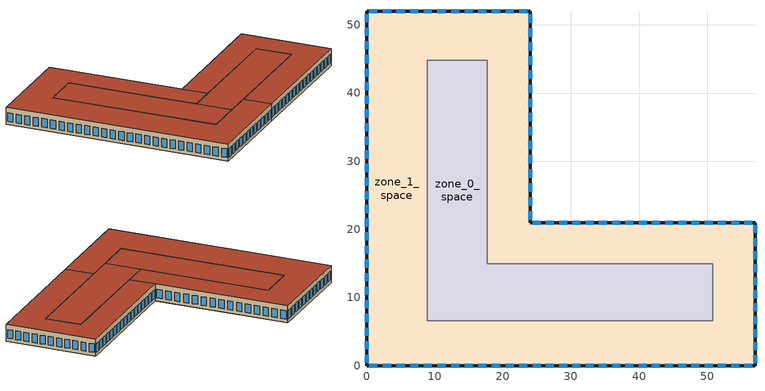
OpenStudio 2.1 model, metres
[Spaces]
zone_0_space
 floor ground (Interior Floor): 17.74,6.63 8.89,6.63 8.89,44.83 17.74,44.83 z0; 50.81,6.63 17.74,6.63 17.74,14.92 50.81,14.92 z0
 wall to zone_1_space (Interior Wall): 8.89,44.83 8.89,6.63 17.74,6.63 50.81,6.63 50.81,14.92 17.74,14.92 17.74,44.83 8.89,44.83 z0:4
 roof outside (Exterior Roof): 8.89,44.83 8.89,6.63 17.74,6.63 17.74,44.83 z4; 17.74,14.92 17.74,6.63 50.81,6.63 50.81,14.92 z4
zone_1_space
 floor ground (Interior Floor): 57,0 24,0 24,6.63 50.81,6.63 50.81,14.92 24,14.92 24,21 57,21 z0; 24,14.92 17.74,14.92 17.74,44.83 8.89,44.83 8.89,6.63 24,6.63 24,0 0,0 0,52 24,52 z0
 wall outside (Exterior Wall): 24,0 57,0 57,21 24,21 24,52 0,52 0,0 24,0 z0:4
 window (Exterior Window): 24.39,0 25.55,0 / 26.33,0 27.49,0 / 28.27,0 29.44,0 / 30.21,0 31.38,0 / 32.15,0 33.32,0 / 34.09,0 35.26,0 / 36.04,0 37.2,0 / 37.98,0 39.14,0 / 39.92,0 41.08,0 / 41.86,0 43.02,0 / 43.8,0 44.96,0 / 45.74,0 46.91,0 / 47.68,0 48.85,0 / 49.62,0 50.79,0 / 51.56,0 52.73,0 / 53.51,0 54.67,0 / 55.45,0 56.61,0 / 57,0.38 57,1.53 / 57,2.29 57,3.44 / 57,4.2 57,5.35 / 57,6.11 57,7.25 / 57,8.02 57,9.16 / 57,9.93 57,11.07 / 57,11.84 57,12.98 / 57,13.75 57,14.89 / 57,15.65 57,16.8 / 57,17.56 57,18.71 / 57,19.47 57,20.62 / 56.61,21 55.45,21 / 54.67,21 53.51,21 / 52.73,21 51.56,21 / 50.79,21 49.62,21 / 48.85,21 47.68,21 / 46.91,21 45.74,21 / 44.96,21 43.8,21 / 43.02,21 41.86,21 / 41.08,21 39.92,21 / 39.14,21 37.98,21 / 37.2,21 36.04,21 / 35.26,21 34.09,21 / 33.32,21 32.15,21 / 31.38,21 30.21,21 / 29.44,21 28.27,21 / 27.49,21 26.33,21 / 25.55,21 24.39,21 / 22.4,0 23.6,0 / 20.4,0 21.6,0 / 18.4,0 19.6,0 / 16.4,0 17.6,0 / 14.4,0 15.6,0 / 12.4,0 13.6,0 / 10.4,0 11.6,0 / 8.4,0 9.6,0 / 6.4,0 7.6,0 / 4.4,0 5.6,0 / 2.4,0 3.6,0 / 0.4,0 1.6,0 / 23.6,52 22.4,52 / 21.6,52 20.4,52 / 19.6,52 18.4,52 / 17.6,52 16.4,52 / 15.6,52 14.4,52 / 13.6,52 12.4,52 / 11.6,52 10.4,52 / 9.6,52 8.4,52 / 7.6,52 6.4,52 / 5.6,52 4.4,52 / 3.6,52 2.4,52 / 1.6,52 0.4,52 / 0,51.6 0,50.4 / 0,49.6 0,48.4 / 0,47.6 0,46.4 / 0,45.6 0,44.4 / 0,43.6 0,42.4 / 0,41.6 0,40.4 / 0,39.6 0,38.4 / 0,37.6 0,36.4 / 0,35.6 0,34.4 / 0,33.6 0,32.4 / 0,31.6 0,30.4 / 0,29.6 0,28.4 / 0,27.6 0,26.4 / 0,25.6 0,24.4 / 0,23.6 0,22.4 / 0,21.6 0,20.4 / 0,19.6 0,18.4 / 0,17.6 0,16.4 / 0,15.6 0,14.4 / 0,13.6 0,12.4 / 0,11.6 0,10.4 / 0,9.6 0,8.4 / 0,7.6 0,6.4 / 0,5.6 0,4.4 / 0,3.6 0,2.4 / 0,1.6 0,0.4 / 24,50.35 24,51.59 / 24,48.28 24,49.52 / 24,46.21 24,47.45 / 24,44.15 24,45.39 / 24,42.08 24,43.32 / 24,40.01 24,41.25 / 24,37.95 24,39.19 / 24,35.88 24,37.12 / 24,33.81 24,35.05 / 24,31.75 24,32.99 / 24,29.68 24,30.92 / 24,27.61 24,28.85 / 24,25.55 24,26.79 / 24,23.48 24,24.72 / 24,21.41 24,22.65 z0.8:2.8
 roof outside (Exterior Roof): 24,21 24,14.92 50.81,14.92 50.81,6.63 24,6.63 24,0 57,0 57,21 z4; 0,52 0,0 24,0 24,6.63 8.89,6.63 8.89,44.83 17.74,44.83 17.74,14.92 24,14.92 24,52 z4
[Building]
Building 1: North Axis {deg}=0
[Site]
Chicago Ohare Intl Ap	USA: Latitude {deg}=41.98; Longitude {deg}=-87.92; Time Zone {hr}=-6; Elevation {m}=201; Terrain=City
[SizingPeriod:DesignDay] Barometric Pressure {Pa}=99188; Rain Indicator=0; Snow Indicator=0; Day of Month=21; Daylight Saving Time Indicator=0; Dry-Bulb Temperature Range Modifier Type=DefaultMultipliers; Solar Model Indicator=ASHRAEClearSky
Name | Maximum Dry-Bulb Temperature {C} | Daily Dry-Bulb Temperature Range {deltaC} | Humidity Indicating Conditions at Maximum Dry-Bulb | Wind Speed {m/s} | Wind Direction {deg} | Sky Clearness | Month | Day Type | Humidity Indicating Type
Ann Clg .4% Condns DP=>MDB | 32.8 | 10.6 | 23.3 | 6.2 | 191 | 1.2 | 7 | SummerDesignDay | Dewpoint
Ann Htg Wind 99.6% Condns WS=>MCDB | -2.2 | 0 | -2.2 | 12.4 | 241 | 0 | 1 | WinterDesignDay | Wetbulb
Ann Htg 99.6% Condns DB | -20 | 0 | -20 | 5.2 | 241 | 0 | 1 | WinterDesignDay | Wetbulb
Ann Clg .4% Condns Enth=>MDB | 31.7 | 10.6 | 78779 | 6.2 | 191 | 1.2 | 7 | SummerDesignDay | Enthalpy
Ann Hum_n 99.6% Condns DP=>MCDB | -17.8 | 0 | -26.7 | 5.2 | 241 | 0 | 1 | WinterDesignDay | Dewpoint
Ann Clg .4% Condns WB=>MDB | 31.7 | 10.6 | 25.54 | 6.2 | 191 | 1.2 | 7 | SummerDesignDay | Wetbulb
Ann Clg .4% Condns DB=>MWB | 32.2 | 10.6 | 25.441 | 6.2 | 191 | 1.2 | 7 | SummerDesignDay | Wetbulb
[Material] Thermal Absorptance=0.9
Name | Roughness | Thickness {m} | Conductivity {W/m-K} | Density {kg/m3} | Specific Heat {J/kg-K} | Solar Absorptance | Visible Absorptance
F16 Acoustic tile | MediumSmooth | 0.0191 | 0.06 | 368 | 590 | 0.3 | 0.3
M11 100mm lightweight concrete | MediumRough | 0.1016 | 0.53 | 1280 | 840 | 0.5 | 0.5
G01a 19mm gypsum board | MediumSmooth | 0.019 | 0.16 | 800 | 1090 | 0.4 | 0.4
M01 100mm brick | MediumRough | 0.1016 | 0.89 | 1920 | 790 | 0.7 | 0.7
M15 200mm heavyweight concrete | MediumRough | 0.2032 | 1.95 | 2240 | 900 | 0.7 | 0.7
I02 50mm insulation board | MediumRough | 0.0508 | 0.03 | 43 | 1210 | 0.7 | 0.7
[Material:AirGap]
Name | Thermal Resistance {m2-K/W}
Material Air Gap 1 | 0.18
Material Air Gap 2 | 0.15
[Construction]
Interior Floor: F16 Acoustic tile, Material Air Gap 1, M11 100mm lightweight concrete
Exterior Roof: M11 100mm lightweight concrete, Material Air Gap 1, F16 Acoustic tile
Interior Wall: G01a 19mm gypsum board, Material Air Gap 2, G01a 19mm gypsum board
Exterior Wall: M01 100mm brick, M15 200mm heavyweight concrete, I02 50mm insulation board, Material Air Gap 2, G01a 19mm gypsum board
Exterior Window: Clear 3mm, Air 13mm, Clear 3mm
[WindowMaterial:Glazing]
Clear 3mm: Optical Data Type=SpectralAverage; Thickness {m}=0.003; Solar Transmittance at Normal Incidence=0.837; Front Side Solar Reflectance at Normal Incidence=0.075; Back Side Solar Reflectance at Normal Incidence=0; Visible Transmittance at Normal Incidence=0.898; Front Side Visible Reflectance at Normal Incidence=0.081; Back Side Visible Reflectance at Normal Incidence=0; Infrared Transmittance at Normal Incidence=0; Front Side Infrared Hemispherical Emissivity=0.84; Back Side Infrared Hemispherical Emissivity=0.84; Conductivity {W/m-K}=0.9; Dirt Correction Factor for Solar and Visible Transmittance=1
[WindowMaterial:Gas]
Air 13mm: Gas Type=Air; Thickness {m}=0.0127
[BuildingStory] Nominal Z Coordinate {m}=0
Building Story 1; Building Story 2
[Space] Building Story=Building Story 2
Name | Space Type | Default Schedule Set | Thermal Zone | Design Specification Outdoor Air Object
zone_0_space | Office:Corridor | zone_0_DefaultScheduleSet | zone_0 | zone_0_DSOA
zone_1_space | Office:OpenOffice | zone_1_DefaultScheduleSet | zone_1 | zone_1_DSOA
[SpaceType]
Office:Corridor; Office:OpenOffice
[DefaultScheduleSet] Hours of Operation Schedule=Medium Office Bldg Occ; People Activity Level Schedule=Medium Office Activity; Lighting Schedule=Office Bldg Light; Electric Equipment Schedule=Medium Office Bldg Equip; Infiltration Schedule=Medium Office Infil Quarter On
zone_0_DefaultScheduleSet; zone_1_DefaultScheduleSet
[SpaceInfiltration:DesignFlowRate] Schedule=Medium Office Infil Quarter On; Design Flow Rate Calculation Method=Flow/Area; Flow per Space Floor Area {m3/s-m2}=0.000226568
Name | Space or SpaceType
Space Infiltration Design Flow Rate 1 | zone_0_space
Space Infiltration Design Flow Rate 2 | zone_1_space
[People:Definition] Number of People Calculation Method=People/Area; Fraction Radiant=0.3
Name | People per Space Floor Area {person/m2}
zone_0_PeopleDefinition | 0.010764
zone_1_PeopleDefinition | 0.0565108
[People] Number of People Schedule=Medium Office Bldg Occ; Activity Level Schedule=Medium Office Activity
Name | People Definition | Space or SpaceType
zone_0_PeopleObject | zone_0_PeopleDefinition | zone_0_space
zone_1_PeopleObject | zone_1_PeopleDefinition | zone_1_space
[Lights:Definition] Design Level Calculation Method=Watts/Area
Name | Watts per Space Floor Area {W/m2}
zone_0_LightsDefinition | 5.38198
zone_1_LightsDefinition | 11.8404
[Lights] Schedule=Office Bldg Light
Name | Lights Definition | Space or SpaceType
zone_0_LightsObject | zone_0_LightsDefinition | zone_0_space
zone_1_LightsObject | zone_1_LightsDefinition | zone_1_space
[ElectricEquipment:Definition] Design Level Calculation Method=Watts/Area
Name | Watts per Space Floor Area {W/m2}
zone_0_ElectricEquipmentDefinition | 1.72223
zone_1_ElectricEquipmentDefinition | 7.64241
[ElectricEquipment] Schedule=Medium Office Bldg Equip
Name | Electric Equipment Definition | Space or SpaceType
zone_0_ElectricEquipmentObject | zone_0_ElectricEquipmentDefinition | zone_0_space
zone_1_ElectricEquipmentObject | zone_1_ElectricEquipmentDefinition | zone_1_space
[DesignSpecification:OutdoorAir] Outdoor Air Method=Sum; Outdoor Air Flow per Floor Area {m3/s-m2}=0.000304801
Name | Outdoor Air Flow per Person {m3/s-person}
zone_0_DSOA | 0
zone_1_DSOA | 0.0023595
[ThermalZone] Use Ideal Air Loads=No
Name | Thermostat
zone_0 | dualSetPtThermostatzone_0
zone_1 | dualSetPtThermostatzone_1
[Sizing:Zone] Zone Cooling Design Supply Air Temperature Input Method=SupplyAirTemperature; Zone Cooling Design Supply Air Temperature {C}=14; Zone Cooling Design Supply Air Temperature Difference {deltaC}=11.11; Zone Heating Design Supply Air Temperature Input Method=SupplyAirTemperature; Zone Heating Design Supply Air Temperature {C}=40; Zone Heating Design Supply Air Temperature Difference {deltaC}=11.11; Zone Cooling Design Supply Air Humidity Ratio {kg-H2O/kg-air}=0.0085; Zone Heating Design Supply Air Humidity Ratio {kg-H2O/kg-air}=0.008; Cooling Design Air Flow Method=DesignDay; Heating Design Air Flow Method=DesignDay; Account for Dedicated Outdoor Air System=No; Dedicated Outdoor Air System Control Strategy=NeutralSupplyAir; Dedicated Outdoor Air Low Setpoint Temperature for Design {C}=autosize; Dedicated Outdoor Air High Setpoint Temperature for Design {C}=autosize
zone_0; zone_1
[Zone equipment]
zone_0: Zone HVAC Ideal Loads Air System 1
zone_1: Zone HVAC Ideal Loads Air System 2
[ThermostatSetpoint:DualSetpoint] Heating Setpoint Temperature Schedule=Medium Office HtgSetp; Cooling Setpoint Temperature Schedule=Medium Office ClgSetp
dualSetPtThermostatzone_0; dualSetPtThermostatzone_1
[ZoneHVAC:IdealLoadsAirSystem] Cooling Limit=LimitFlowRate; Maximum Cooling Air Flow Rate {m3/s}=autosize; Dehumidification Control Type=None; Humidification Control Type=None; Outdoor Air Economizer Type=DifferentialDryBulb
Zone HVAC Ideal Loads Air System 1; Zone HVAC Ideal Loads Air System 2
[Schedule:Year]
Medium Office Infil Quarter On: 1, 3, Schedule:Week:Daily {10ec3e5a-5294-46cc-8ada-f12e209007b8}, 12, 31, Schedule:Week:Daily {20898e88-71dc-48a1-8bf4-30a1d78b98f6}
Office Bldg Light: 1, 3, Schedule:Week:Daily {77782ce5-1a70-49a7-b72d-db0988271982}, 12, 31, Schedule:Week:Daily {1558189b-593c-4115-b061-465417357844}
Medium Office Bldg Equip: 1, 3, Schedule:Week:Daily {6e8d415d-8fa0-48d6-ac4d-d47d8b98405b}, 12, 31, Schedule:Week:Daily {2f904850-a863-4ee8-bc0d-29bfee0f8749}
Medium Office Bldg Occ: 1, 3, Schedule:Week:Daily {cc8d6e51-368d-451a-9b6a-4139d773ba0e}, 12, 31, Schedule:Week:Daily {ff233f80-dcaf-4b18-966b-1bf7394c094d}
Medium Office Activity: 12, 31, Schedule:Week:Daily {28c29561-b365-4a14-8672-9021b01eb02f}
Medium Office HtgSetp: 1, 3, Schedule:Week:Daily {ecb93216-4e3a-48b3-b436-2bda810a97af}, 12, 31, Schedule:Week:Daily {7658c4fb-bb29-427e-bf3f-5def4335bcf1}
Medium Office ClgSetp: 1, 3, Schedule:Week:Daily {8e0b014c-04b7-4e6c-a258-14b421fd36f8}, 12, 31, Schedule:Week:Daily {edd3bcc3-8268-4813-9843-1db4b5a04d2a}
[Schedule:Week]
Schedule:Week:Daily {10ec3e5a-5294-46cc-8ada-f12e209007b8}: Medium Office Infil Quarter On Default Schedule, Medium Office Infil Quarter On Default Schedule, Medium Office Infil Quarter On Default Schedule, Medium Office Infil Quarter On Default Schedule, Medium Office Infil Quarter On Default Schedule, Medium Office Infil Quarter On Default Schedule, Medium Office Infil Quarter On Rule 2 Day Schedule, Medium Office Infil Quarter On Default Schedule, Medium Office Infil Quarter On Summer Design Day, Medium Office Infil Quarter On Winter Design Day, Medium Office Infil Quarter On Default Schedule, Medium Office Infil Quarter On Default Schedule
Schedule:Week:Daily {20898e88-71dc-48a1-8bf4-30a1d78b98f6}: Medium Office Infil Quarter On Rule 1 Day Schedule, Medium Office Infil Quarter On Default Schedule, Medium Office Infil Quarter On Default Schedule, Medium Office Infil Quarter On Default Schedule, Medium Office Infil Quarter On Default Schedule, Medium Office Infil Quarter On Default Schedule, Medium Office Infil Quarter On Rule 2 Day Schedule, Medium Office Infil Quarter On Default Schedule, Medium Office Infil Quarter On Summer Design Day, Medium Office Infil Quarter On Winter Design Day, Medium Office Infil Quarter On Default Schedule, Medium Office Infil Quarter On Default Schedule
Schedule:Week:Daily {77782ce5-1a70-49a7-b72d-db0988271982}: Office Bldg Light Default Schedule, Office Bldg Light Default Schedule, Office Bldg Light Default Schedule, Office Bldg Light Default Schedule, Office Bldg Light Default Schedule, Office Bldg Light Default Schedule, Office Bldg Light Rule 2 Day Schedule, Office Bldg Light Default Schedule, Office Bldg Light Summer Design Day, Office Bldg Light Winter Design Day, Office Bldg Light Default Schedule, Office Bldg Light Default Schedule
Schedule:Week:Daily {1558189b-593c-4115-b061-465417357844}: Office Bldg Light Rule 1 Day Schedule, Office Bldg Light Default Schedule, Office Bldg Light Default Schedule, Office Bldg Light Default Schedule, Office Bldg Light Default Schedule, Office Bldg Light Default Schedule, Office Bldg Light Rule 2 Day Schedule, Office Bldg Light Default Schedule, Office Bldg Light Summer Design Day, Office Bldg Light Winter Design Day, Office Bldg Light Default Schedule, Office Bldg Light Default Schedule
Schedule:Week:Daily {6e8d415d-8fa0-48d6-ac4d-d47d8b98405b}: Medium Office Bldg Equip Default Schedule, Medium Office Bldg Equip Default Schedule, Medium Office Bldg Equip Default Schedule, Medium Office Bldg Equip Default Schedule, Medium Office Bldg Equip Default Schedule, Medium Office Bldg Equip Default Schedule, Medium Office Bldg Equip Rule 2 Day Schedule, Medium Office Bldg Equip Default Schedule, Medium Office Bldg Equip Summer Design Day, Medium Office Bldg Equip Winter Design Day, Medium Office Bldg Equip Default Schedule, Medium Office Bldg Equip Default Schedule
Schedule:Week:Daily {2f904850-a863-4ee8-bc0d-29bfee0f8749}: Medium Office Bldg Equip Rule 1 Day Schedule, Medium Office Bldg Equip Default Schedule, Medium Office Bldg Equip Default Schedule, Medium Office Bldg Equip Default Schedule, Medium Office Bldg Equip Default Schedule, Medium Office Bldg Equip Default Schedule, Medium Office Bldg Equip Rule 2 Day Schedule, Medium Office Bldg Equip Default Schedule, Medium Office Bldg Equip Summer Design Day, Medium Office Bldg Equip Winter Design Day, Medium Office Bldg Equip Default Schedule, Medium Office Bldg Equip Default Schedule
Schedule:Week:Daily {cc8d6e51-368d-451a-9b6a-4139d773ba0e}: Medium Office Bldg Occ Default Schedule, Medium Office Bldg Occ Default Schedule, Medium Office Bldg Occ Default Schedule, Medium Office Bldg Occ Default Schedule, Medium Office Bldg Occ Default Schedule, Medium Office Bldg Occ Default Schedule, Medium Office Bldg Occ Rule 2 Day Schedule, Medium Office Bldg Occ Default Schedule, Medium Office Bldg Occ Summer Design Day, Medium Office Bldg Occ Winter Design Day, Medium Office Bldg Occ Default Schedule, Medium Office Bldg Occ Default Schedule
Schedule:Week:Daily {ff233f80-dcaf-4b18-966b-1bf7394c094d}: Medium Office Bldg Occ Rule 1 Day Schedule, Medium Office Bldg Occ Default Schedule, Medium Office Bldg Occ Default Schedule, Medium Office Bldg Occ Default Schedule, Medium Office Bldg Occ Default Schedule, Medium Office Bldg Occ Default Schedule, Medium Office Bldg Occ Rule 2 Day Schedule, Medium Office Bldg Occ Default Schedule, Medium Office Bldg Occ Summer Design Day, Medium Office Bldg Occ Winter Design Day, Medium Office Bldg Occ Default Schedule, Medium Office Bldg Occ Default Schedule
Schedule:Week:Daily {28c29561-b365-4a14-8672-9021b01eb02f}: Medium Office Activity Default Schedule, Medium Office Activity Default Schedule, Medium Office Activity Default Schedule, Medium Office Activity Default Schedule, Medium Office Activity Default Schedule, Medium Office Activity Default Schedule, Medium Office Activity Default Schedule, Medium Office Activity Default Schedule, Medium Office Activity Summer Design Day, Medium Office Activity Winter Design Day, Medium Office Activity Default Schedule, Medium Office Activity Default Schedule
Schedule:Week:Daily {ecb93216-4e3a-48b3-b436-2bda810a97af}: Medium Office HtgSetp Default Schedule, Medium Office HtgSetp Default Schedule, Medium Office HtgSetp Default Schedule, Medium Office HtgSetp Default Schedule, Medium Office HtgSetp Default Schedule, Medium Office HtgSetp Default Schedule, Medium Office HtgSetp Rule 2 Day Schedule, Medium Office HtgSetp Default Schedule, Medium Office HtgSetp Summer Design Day, Medium Office HtgSetp Winter Design Day, Medium Office HtgSetp Default Schedule, Medium Office HtgSetp Default Schedule
Schedule:Week:Daily {7658c4fb-bb29-427e-bf3f-5def4335bcf1}: Medium Office HtgSetp Rule 1 Day Schedule, Medium Office HtgSetp Default Schedule, Medium Office HtgSetp Default Schedule, Medium Office HtgSetp Default Schedule, Medium Office HtgSetp Default Schedule, Medium Office HtgSetp Default Schedule, Medium Office HtgSetp Rule 2 Day Schedule, Medium Office HtgSetp Default Schedule, Medium Office HtgSetp Summer Design Day, Medium Office HtgSetp Winter Design Day, Medium Office HtgSetp Default Schedule, Medium Office HtgSetp Default Schedule
Schedule:Week:Daily {8e0b014c-04b7-4e6c-a258-14b421fd36f8}: Medium Office ClgSetp Default Schedule, Medium Office ClgSetp Default Schedule, Medium Office ClgSetp Default Schedule, Medium Office ClgSetp Default Schedule, Medium Office ClgSetp Default Schedule, Medium Office ClgSetp Default Schedule, Medium Office ClgSetp Rule 2 Day Schedule, Medium Office ClgSetp Default Schedule, Medium Office ClgSetp Summer Design Day, Medium Office ClgSetp Winter Design Day, Medium Office ClgSetp Default Schedule, Medium Office ClgSetp Default Schedule
Schedule:Week:Daily {edd3bcc3-8268-4813-9843-1db4b5a04d2a}: Medium Office ClgSetp Rule 1 Day Schedule, Medium Office ClgSetp Default Schedule, Medium Office ClgSetp Default Schedule, Medium Office ClgSetp Default Schedule, Medium Office ClgSetp Default Schedule, Medium Office ClgSetp Default Schedule, Medium Office ClgSetp Rule 2 Day Schedule, Medium Office ClgSetp Default Schedule, Medium Office ClgSetp Summer Design Day, Medium Office ClgSetp Winter Design Day, Medium Office ClgSetp Default Schedule, Medium Office ClgSetp Default Schedule
[Schedule:Day]
Medium Office Infil Quarter On Default Schedule; Medium Office Infil Quarter On Summer Design Day: 6, 0, 1, 22, 0, 0.25, 24, 0, 1
Medium Office Infil Quarter On Rule 2 Day Schedule; Medium Office Infil Quarter On Winter Design Day: 6, 0, 1, 18, 0, 0.25, 24, 0, 1
Medium Office Infil Quarter On Rule 1 Day Schedule; Office Bldg Light Summer Design Day; Medium Office Bldg Equip Summer Design Day: 24, 0, 1
Office Bldg Light Default Schedule: 5, 0, 0.05, 7, 0, 0.1, 8, 0, 0.3, 17, 0, 0.9, 18, 0, 0.7, 20, 0, 0.5, 22, 0, 0.3, 23, 0, 0.1, 24, 0, 0.05
Office Bldg Light Rule 2 Day Schedule: 6, 0, 0.05, 8, 0, 0.1, 14, 0, 0.5, 17, 0, 0.15, 24, 0, 0.05
Office Bldg Light Winter Design Day; Medium Office Bldg Equip Winter Design Day; Medium Office Bldg Occ Winter Design Day; Medium Office Bldg Occ Rule 1 Day Schedule: 24, 0, 0
Office Bldg Light Rule 1 Day Schedule: 24, 0, 0.05
Medium Office Bldg Equip Default Schedule: 8, 0, 0.4, 12, 0, 0.9, 13, 0, 0.8, 17, 0, 0.9, 18, 0, 0.8, 20, 0, 0.6, 22, 0, 0.5, 24, 0, 0.4
Medium Office Bldg Equip Rule 2 Day Schedule: 6, 0, 0.3, 8, 0, 0.4, 14, 0, 0.5, 17, 0, 0.35, 24, 0, 0.3
Medium Office Bldg Equip Rule 1 Day Schedule: 24, 0, 0.3
Medium Office Bldg Occ Default Schedule: 6, 0, 0, 7, 0, 0.1, 8, 0, 0.2, 12, 0, 0.95, 13, 0, 0.5, 17, 0, 0.95, 18, 0, 0.7, 20, 0, 0.4, 22, 0, 0.1, 24, 0, 0.05
Medium Office Bldg Occ Rule 2 Day Schedule: 6, 0, 0, 8, 0, 0.1, 14, 0, 0.5, 17, 0, 0.1, 24, 0, 0
Medium Office Bldg Occ Summer Design Day: 6, 0, 0, 22, 0, 1, 24, 0, 0.05
Medium Office Activity Default Schedule; Medium Office Activity Summer Design Day; Medium Office Activity Winter Design Day: 24, 0, 120
Medium Office HtgSetp Default Schedule: 6, 0, 15.6, 22, 0, 21, 24, 0, 15.6
Medium Office HtgSetp Rule 2 Day Schedule: 6, 0, 15.6, 18, 0, 21, 24, 0, 15.6
Medium Office HtgSetp Summer Design Day; Medium Office HtgSetp Rule 1 Day Schedule: 24, 0, 15.6
Medium Office HtgSetp Winter Design Day: 24, 0, 21
Medium Office ClgSetp Default Schedule; Medium Office ClgSetp Summer Design Day: 6, 0, 26.7, 22, 0, 24, 24, 0, 26.7
Medium Office ClgSetp Rule 2 Day Schedule: 6, 0, 26.7, 18, 0, 24, 24, 0, 26.7
Medium Office ClgSetp Winter Design Day; Medium Office ClgSetp Rule 1 Day Schedule: 24, 0, 26.7
